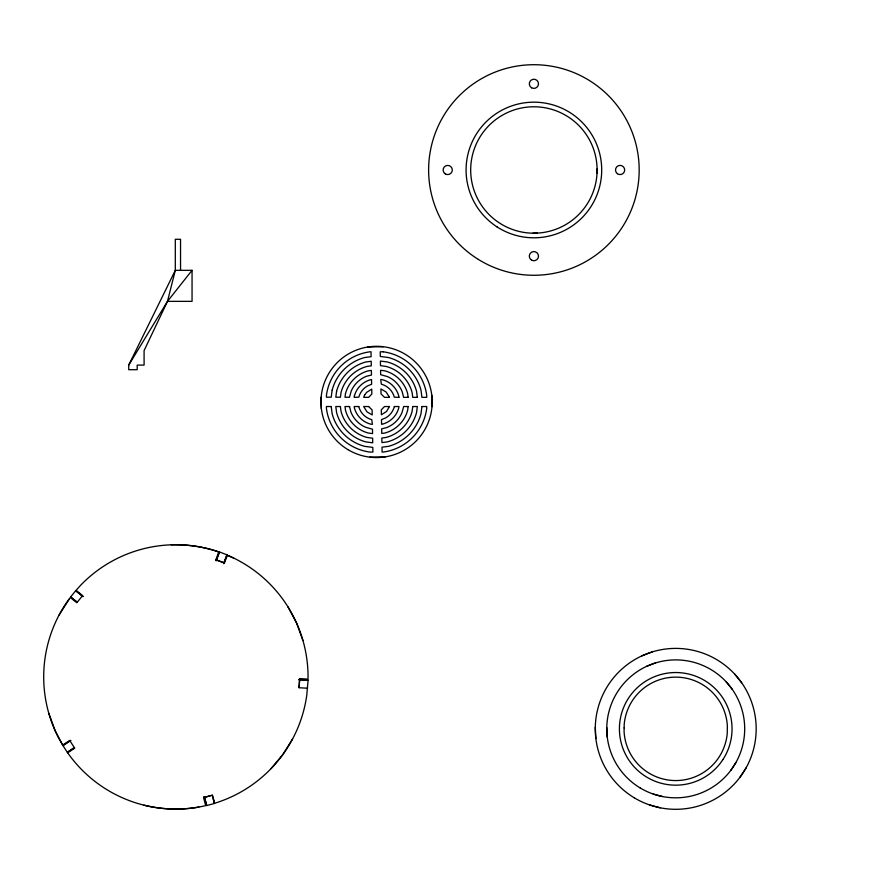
<?xml version="1.0" encoding="UTF-8"?>
<svg xmlns="http://www.w3.org/2000/svg" width="874" height="874" viewBox="0 0 874 874"><rect width="100%" height="100%" fill="white"/><g stroke="black" fill="none" stroke-linecap="round" stroke-linejoin="round"><path stroke-width="1.31" d="M597.029 173.216A63.212 63.212 0 0 0 505.139 113.696A63.212 63.212 0 0 0 499.535 223.045A63.212 63.212 0 0 0 597.029 173.216L597.106 168.813M321.151 397.157L321.359 408.781M431.985 406.716L431.778 395.092M299.083 687.62L299.64 679.601M143.893 805.162C164.093 810.111 185.441 810.406 205.696 805.62L203.522 797.514L212.404 795.132L214.578 803.239L216.719 802.616A132.171 132.171 0 0 0 306.763 695.311L308.085 680.18L298.755 679.535M128.729 365.103L167.491 301.355L192.051 301.355L192.051 270.328L175.303 270.328L128.729 365.103L128.729 369.702L137.196 369.702L137.196 365.103L144.09 365.103L144.09 350.594L167.491 301.355L175.303 270.328L175.303 239.29L180.547 239.29L180.547 270.328M216.271 560.715L219.45 551.953L226.956 554.837L223.788 563.599M171.26 544.819C187.364 544.371 203.587 546.654 218.806 551.975L215.802 559.808L224.389 563.096L227.393 555.263L233.817 558.115A132.171 132.171 0 0 1 308.052 676.913L307.965 679.142L299.673 678.563L299.039 687.74L307.528 688.209M216.097 560.682L219.45 551.953M223.602 563.566L226.956 554.837M59.17 614.859L70.313 597.466L76.836 602.754L82.615 595.609L76.093 590.321L80.79 585.099A132.171 132.171 0 0 1 216.719 551.21L218.806 551.975M292.572 738.967L282.805 754.601L270.951 768.727M736.006 762.357L730.751 770.42M746.046 767.94L739.917 777.347M167.491 301.355L192.051 270.328M77.196 602.306L70.608 596.975L75.677 590.726L83.019 596.45M74.421 747.707L67.32 752.317L62.939 745.577L70.652 740.354M67.32 752.317L73.929 747.849M62.939 745.577L70.783 740.475M67.626 752.798L74.727 748.188L69.723 740.475L62.688 745.052L55.128 730.675L48.824 713.348M641.811 655.893L652.299 651.884M646.662 666.316L655.642 662.874M204.538 797.361L212.306 795.285L214.501 803.457L206.734 805.544L204.155 796.585M367.801 347L383.282 346.716M385.336 456.873L369.855 457.157M537.281 233.107L532.878 233.194M298.777 679.71L308.085 680.18M662.492 796.531L653.195 794.029M660.285 807.805L649.448 804.888M216.413 559.863L223.93 562.747M227.393 555.263L233.817 558.115M70.608 596.975L76.912 601.88M75.677 590.726L82.943 596.614M734.63 674.051L741.687 682.78M726.218 681.884L732.27 689.368M67.702 752.754L68.948 754.601A132.171 132.171 0 0 0 198.824 807.084M287.961 606.873L296.625 623.151L302.928 640.478M62.644 744.987L59.17 738.967A132.171 132.171 0 0 1 68.948 599.225M213.398 799.623L214.501 803.457M204.308 796.509L206.734 805.544M607.277 737.175L606.774 727.539M595.86 738.563L595.292 727.354M624.134 727.889L624.08 731.494A51.719 51.719 0 0 0 674.761 780.558A51.719 51.719 0 0 0 727.244 733.417L727.376 726.207A51.719 51.719 0 0 0 676.694 677.142A51.719 51.719 0 0 0 624.211 724.284L624.134 727.889M332.164 390.033L331.224 397.189L326.428 397.178L326.428 395.332A50.572 50.572 0 0 1 369.964 351.796L371.035 351.796L371.122 356.679L364.666 357.532A45.972 45.972 0 0 0 332.164 390.033M336.599 391.224L335.813 397.211L340.412 397.233L341.046 392.415A36.774 36.774 0 0 1 367.047 366.414L371.297 365.856L371.21 361.268L365.856 361.967A41.373 41.373 0 0 0 336.599 391.224M345.481 393.606L345.001 397.244L349.469 397.266L351.239 391.006A27.586 27.586 0 0 1 366.381 376.301L371.472 375.022L371.384 370.434L368.238 370.849A32.185 32.185 0 0 0 345.481 393.606M354.363 395.988L354.188 397.342L358.81 397.178A18.387 18.387 0 0 1 367.375 386.013L371.636 384.243L371.548 379.611L370.62 379.731A22.986 22.986 0 0 0 354.363 395.988M394.349 406.53L394.327 406.694A18.387 18.387 0 0 1 385.762 417.859L381.501 419.629L381.588 424.261L382.517 424.141A22.986 22.986 0 0 0 398.773 407.885L398.948 406.53L394.349 406.53M408.147 406.53L407.655 410.267A32.185 32.185 0 0 1 384.899 433.023L381.752 433.438L381.665 428.85L386.756 427.572A27.586 27.586 0 0 0 401.898 412.867L403.69 406.53L408.147 406.53M412.747 406.53L412.091 411.457A36.774 36.774 0 0 1 386.089 437.459L381.84 438.016L381.927 442.605L387.28 441.905A41.373 41.373 0 0 0 416.537 412.648L417.335 406.53L412.747 406.53M421.934 406.53L420.973 413.839A45.972 45.972 0 0 1 388.471 446.341L382.014 447.193L382.102 452.077L383.173 452.077A50.572 50.572 0 0 0 426.709 408.54L426.709 406.53L421.934 406.53M364.502 395.267L363.682 397.342L368.631 397.342L371.821 394.065L371.734 389.127L366.632 392.371L364.502 395.267M389.454 406.53L386.505 411.501L381.403 414.746L381.315 409.808L384.505 406.53L389.454 406.53M722.918 759.582L720.668 762.794A56.318 56.318 0 0 1 624.386 751.99A56.318 56.318 0 0 1 680.048 672.696A56.318 56.318 0 0 1 722.918 759.582M383.173 351.796L380.234 351.796L380.321 356.461L388.471 357.532A45.972 45.972 0 0 1 420.973 390.033L421.934 397.342L426.709 397.342L426.709 395.332A50.572 50.572 0 0 0 383.173 351.796M389.476 397.342L384.505 397.342L381.02 393.89L380.922 388.952L386.133 392L389.476 397.342M398.948 397.342L394.327 397.178A18.387 18.387 0 0 0 381.326 384.178L380.747 379.502L382.517 379.731A22.986 22.986 0 0 1 398.773 395.988L398.948 397.342M408.147 397.342L403.613 397.342L402.204 391.749A27.586 27.586 0 0 0 387.499 376.607L380.66 374.673L380.572 370.281L384.899 370.849A32.185 32.185 0 0 1 407.655 393.606L408.147 397.342M417.335 397.342L412.747 397.342L412.091 392.415A36.774 36.774 0 0 0 386.089 366.414L380.485 365.671L380.409 361.06L387.28 361.967A41.373 41.373 0 0 1 416.537 391.224L417.335 397.342M331.202 406.53L326.428 406.53L326.428 408.54A50.572 50.572 0 0 0 369.964 452.077L372.903 452.077L372.816 447.412L364.666 446.341A45.972 45.972 0 0 1 332.164 413.839L331.202 406.53M340.39 406.53L335.802 406.53L336.599 412.648A41.373 41.373 0 0 0 365.856 441.905L372.728 442.812L372.652 438.202L367.047 437.459A36.774 36.774 0 0 1 341.046 411.457L340.39 406.53M349.524 406.53L344.99 406.53L345.481 410.267A32.185 32.185 0 0 0 368.238 433.023L372.564 433.591L372.477 429.2L365.638 427.266A27.586 27.586 0 0 1 350.933 412.124L349.524 406.53M358.788 406.53L354.188 406.53L354.363 407.885A22.986 22.986 0 0 0 370.62 424.141L372.39 424.371L371.811 419.695A18.387 18.387 0 0 1 358.81 406.694L358.788 406.53M368.631 406.53L363.66 406.53L367.004 411.873L372.215 414.921L372.116 409.982L368.631 406.53M347.972 449.651A55.63 55.63 0 0 0 432.193 402.838A55.63 55.63 0 0 0 349.545 353.315A55.63 55.63 0 0 0 347.972 449.651M478.351 259.425A105.284 105.284 0 0 0 639.123 173.38A105.284 105.284 0 0 0 484.229 77.163A105.284 105.284 0 0 0 478.351 259.425M497.033 226.901A67.811 67.811 0 0 0 601.618 173.456A67.811 67.811 0 0 0 503.042 109.6A67.811 67.811 0 0 0 497.033 226.901M531.6 87.793A4.599 4.599 0 0 0 538.493 83.817A4.599 4.599 0 0 0 531.6 79.84A4.599 4.599 0 0 0 531.6 87.793M617.426 173.729A4.599 4.599 0 0 0 624.67 170.419A4.599 4.599 0 0 0 618.18 165.809A4.599 4.599 0 0 0 617.426 173.729M531.6 260.135A4.599 4.599 0 0 0 538.493 256.158A4.599 4.599 0 0 0 531.611 252.171A4.599 4.599 0 0 0 531.6 260.135M445.314 173.904A4.599 4.599 0 0 0 452.306 170.102A4.599 4.599 0 0 0 445.522 165.951A4.599 4.599 0 0 0 445.314 173.904M634.207 797.765A80.452 80.452 0 0 0 756.163 730.347A80.452 80.452 0 0 0 636.807 658.439A80.452 80.452 0 0 0 634.207 797.765M640.139 787.922A68.959 68.959 0 0 0 744.681 730.14A68.959 68.959 0 0 0 642.368 668.501A68.959 68.959 0 0 0 640.139 787.922"/></g></svg>
